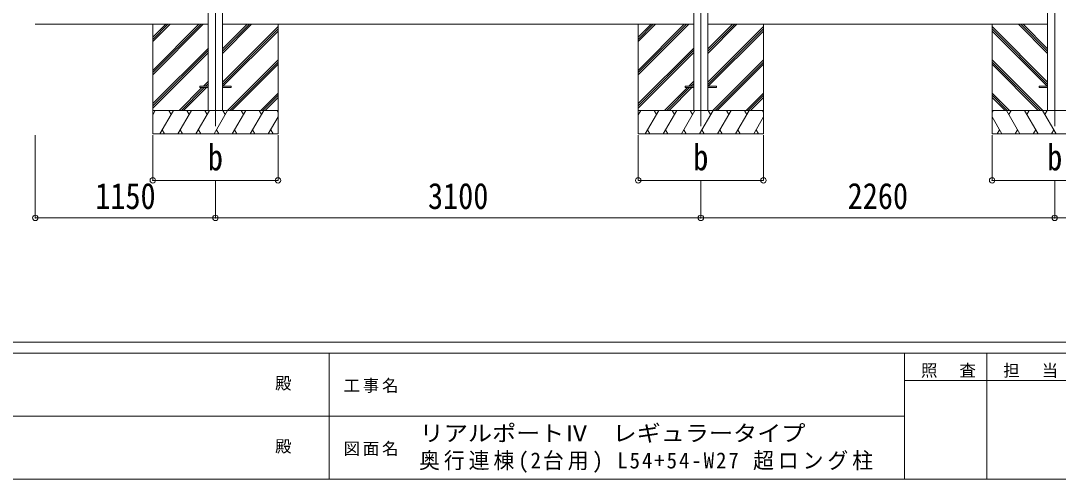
# Model space of a CAD drawing. Units: millimetres at full size. Extents: x -9783 to 9892, y -6828 to 6752.
# Drawn here: x -2438 to 4187, y -6828 to -3901 of the extents above; entities that cross this region are included whole.
import ezdxf
from ezdxf.enums import TextEntityAlignment as Align

# ---------------------------------------------------------------- set-up
doc = ezdxf.new("R2010")
doc.units = ezdxf.units.MM
doc.header["$LTSCALE"] = 35
doc.header["$PDMODE"] = 32
doc.header["$PDSIZE"] = 35
for name, color, linetype, lineweight in [('0-0_0', 7, 'Continuous', 9), ('0-1_本体', 4, 'Continuous', 9), ('0-2_部品', 7, 'Continuous', 9), ('0-8_PARTS2', 2, 'Continuous', 9), ('0-A_寸法', 6, 'Continuous', 9), ('F-0_240', 7, 'Continuous', 9)]:
    doc.layers.add(name, color=color, linetype=linetype, lineweight=lineweight)
doc.styles.add('ＭＳ ゴシック', font='')
doc.styles.get('ＭＳ ゴシック').set_extended_font_data('MS Gothic')

msp = doc.modelspace()

# ---------------------------------------------------------------- linework, layer by layer
at = {"layer": '0-0_0'}
for p, q in [((-2345.3, -3923.2), (-1240.1, -3923.2)), ((-1594.9, -3923.2), (-1594.9, -4623.19)), ((-1594.9, -4217.37), (-1300.72, -3923.2)), ((-1594.9, -4231.51), (-1286.58, -3923.2)), ((-1594.9, -4245.66), (-1272.43, -3923.2)), ((-1594.9, -4033.53), (-1484.57, -3923.2)), ((-1594.9, -4019.38), (-1498.71, -3923.2)), ((-1594.9, -4005.24), (-1512.85, -3923.2)), ((-1149.7, -4108.82), (-964.07, -3923.2)), ((-1149.7, -4094.68), (-978.21, -3923.2)), ((-1149.7, -4080.54), (-992.35, -3923.2)), ((-1149.7, -3923.2), (1859.5, -3923.2)), ((-1149.7, -4292.67), (-794.9, -3937.87)), ((-1149.7, -4306.81), (-794.9, -3952.02)), ((-1147.44, -4318.7), (-794.9, -3966.16)), ((-794.9, -3923.2), (-794.9, -4623.19)), ((1504.7, -3923.2), (1504.7, -4623.19)), ((1504.7, -4217.37), (1798.88, -3923.2)), ((1504.7, -4231.51), (1813.02, -3923.2)), ((1504.7, -4245.66), (1827.17, -3923.2)), ((1504.7, -4033.53), (1615.03, -3923.2)), ((1504.7, -4019.38), (1600.89, -3923.2)), ((1504.7, -4005.24), (1586.75, -3923.2)), ((1949.9, -4108.82), (2135.53, -3923.2)), ((1949.9, -4094.68), (2121.39, -3923.2)), ((1949.9, -4080.54), (2107.25, -3923.2)), ((1949.9, -3923.2), (4119.5, -3923.2)), ((1949.9, -4292.67), (2304.7, -3937.87)), ((1949.9, -4306.81), (2304.7, -3952.02)), ((1952.16, -4318.7), (2304.7, -3966.16)), ((2304.7, -3923.2), (2304.7, -4623.19)), ((3764.7, -3923.2), (3764.7, -4623.19)), ((4119.5, -4292.67), (3764.7, -3937.87)), ((4119.5, -4306.81), (3764.7, -3952.02)), ((4117.24, -4318.7), (3764.7, -3966.16)), ((4119.5, -4108.82), (3933.87, -3923.2)), ((4119.5, -4094.68), (3948.01, -3923.2)), ((4119.5, -4080.54), (3962.16, -3923.2)), ((-1594.9, -4429.5), (-1240.1, -4074.71)), ((-1594.9, -4443.65), (-1240.1, -4088.85)), ((-1594.9, -4457.79), (-1240.1, -4102.99)), ((1504.7, -4429.5), (1859.5, -4074.71)), ((1504.7, -4443.65), (1859.5, -4088.85)), ((1504.7, -4457.79), (1859.5, -4102.99)), ((-1118.09, -4473.19), (-794.9, -4150.01)), ((-1103.95, -4473.19), (-794.9, -4164.15)), ((1981.51, -4473.19), (2304.7, -4150.01)), ((1995.65, -4473.19), (2304.7, -4164.15)), ((4087.89, -4473.19), (3764.7, -4150.01)), ((4073.75, -4473.19), (3764.7, -4164.15)), ((-1089.8, -4473.19), (-794.9, -4178.29)), ((2009.8, -4473.19), (2304.7, -4178.29)), ((4059.61, -4473.19), (3764.7, -4178.29)), ((-1271.96, -4318.7), (-1240.1, -4286.84)), ((-1257.81, -4318.7), (-1240.1, -4300.98)), ((1827.64, -4318.7), (1859.5, -4286.84)), ((1841.79, -4318.7), (1859.5, -4300.98)), ((-1426.46, -4473.19), (-1280.96, -4327.7)), ((-1412.31, -4473.19), (-1266.81, -4327.7)), ((-1398.17, -4473.19), (-1252.67, -4327.7)), ((-1243.67, -4318.7), (-1240.1, -4315.12)), ((-905.96, -4473.19), (-794.9, -4362.14)), ((1673.14, -4473.19), (1818.64, -4327.7)), ((1687.29, -4473.19), (1832.79, -4327.7)), ((1701.43, -4473.19), (1846.93, -4327.7)), ((1855.93, -4318.7), (1859.5, -4315.12)), ((2193.64, -4473.19), (2304.7, -4362.14)), ((3875.76, -4473.19), (3764.7, -4362.14)), ((-891.81, -4473.19), (-794.9, -4376.28)), ((-877.67, -4473.19), (-794.9, -4390.42)), ((2207.79, -4473.19), (2304.7, -4376.28)), ((2221.93, -4473.19), (2304.7, -4390.42)), ((3861.62, -4473.19), (3764.7, -4376.28)), ((3847.48, -4473.19), (3764.7, -4390.42)), ((-794.9, -4473.19), (-1594.9, -4473.19)), ((-1594.9, -4500.7), (-1579.02, -4473.19)), ((-1550.15, -4623.19), (-1463.55, -4473.19)), ((-1478.55, -4499.18), (-1493.55, -4473.19)), ((-1434.68, -4623.19), (-1348.08, -4473.19)), ((-1363.08, -4499.18), (-1378.08, -4473.19)), ((-1319.21, -4623.19), (-1232.61, -4473.19)), ((-1247.61, -4499.18), (-1262.61, -4473.19)), ((-1203.74, -4623.19), (-1117.14, -4473.19)), ((-1132.14, -4499.18), (-1147.14, -4473.19)), ((-1088.27, -4623.19), (-1001.67, -4473.19)), ((-1016.67, -4499.18), (-1031.67, -4473.19)), ((-972.8, -4623.19), (-886.2, -4473.19)), ((-916.2, -4473.19), (-901.2, -4499.18)), ((-800.73, -4473.19), (-794.9, -4483.29)), ((2304.7, -4473.19), (1504.7, -4473.19)), ((1504.7, -4500.7), (1520.58, -4473.19)), ((1549.45, -4623.19), (1636.05, -4473.19)), ((1621.05, -4499.18), (1606.05, -4473.19)), ((1664.92, -4623.19), (1751.52, -4473.19)), ((1736.52, -4499.18), (1721.52, -4473.19)), ((1780.39, -4623.19), (1866.99, -4473.19)), ((1851.99, -4499.18), (1836.99, -4473.19)), ((1895.86, -4623.19), (1982.46, -4473.19)), ((1967.46, -4499.18), (1952.46, -4473.19)), ((2011.33, -4623.19), (2097.93, -4473.19)), ((2082.93, -4499.18), (2067.93, -4473.19)), ((2126.8, -4623.19), (2213.4, -4473.19)), ((2183.4, -4473.19), (2198.4, -4499.18)), ((2298.87, -4473.19), (2304.7, -4483.29)), ((3764.7, -4473.19), (4564.7, -4473.19)), ((3770.53, -4473.19), (3764.7, -4483.29)), ((3942.61, -4623.19), (3856, -4473.19)), ((3886, -4473.19), (3871, -4499.18)), ((4058.08, -4623.19), (3971.47, -4473.19)), ((3986.47, -4499.18), (4001.47, -4473.19)), ((4173.55, -4623.19), (4086.94, -4473.19)), ((4101.94, -4499.18), (4116.94, -4473.19)), ((-857.33, -4623.19), (-794.9, -4515.06)), ((2242.27, -4623.19), (2304.7, -4515.06)), ((3827.14, -4623.19), (3764.7, -4515.06)), ((-1594.9, -4623.19), (-794.9, -4623.19)), ((-1535.15, -4597.22), (-1520.15, -4623.19)), ((-1419.68, -4597.21), (-1404.68, -4623.19)), ((-1304.21, -4597.21), (-1289.21, -4623.19)), ((-1188.74, -4597.21), (-1173.74, -4623.19)), ((-1073.27, -4597.21), (-1058.27, -4623.19)), ((-957.8, -4597.22), (-942.8, -4623.19)), ((-842.33, -4597.22), (-827.33, -4623.19)), ((1504.7, -4623.19), (2304.7, -4623.19)), ((1564.45, -4597.22), (1579.45, -4623.19)), ((1679.92, -4597.21), (1694.92, -4623.19)), ((1795.39, -4597.21), (1810.39, -4623.19)), ((1910.86, -4597.21), (1925.86, -4623.19)), ((2026.33, -4597.21), (2041.33, -4623.19)), ((2141.8, -4597.22), (2156.8, -4623.19)), ((2257.27, -4597.22), (2272.27, -4623.19)), ((4564.7, -4623.19), (3764.7, -4623.19)), ((3812.14, -4597.22), (3797.14, -4623.19)), ((3927.61, -4597.22), (3912.61, -4623.19)), ((4043.08, -4597.21), (4028.08, -4623.19)), ((4158.55, -4597.21), (4143.55, -4623.19))]:
    msp.add_line(p, q, dxfattribs=at)
at = {"layer": '0-1_本体'}
for p, q in [((-1240.5, -996.81), (-1240.5, -4473.19)), ((-1150.1, -996.81), (-1150.1, -4473.19)), ((1859.5, -996.81), (1859.5, -4473.19)), ((1949.9, -996.81), (1949.9, -4473.19)), ((4119.5, -996.81), (4119.5, -4473.19))]:
    msp.add_line(p, q, dxfattribs=at)
at = {"layer": '0-2_部品', "color": 4}
for p, q in [((-1294.9, -4318.7), (-1294.9, -4327.7)), ((-1240.1, -4318.7), (-1294.9, -4318.7)), ((-1240.1, -4327.7), (-1294.9, -4327.7)), ((-1095.3, -4318.7), (-1150.1, -4318.7)), ((1804.7, -4318.7), (1804.7, -4327.7)), ((1859.5, -4318.7), (1804.7, -4318.7)), ((1859.5, -4327.7), (1804.7, -4327.7)), ((2004.3, -4318.7), (1949.5, -4318.7)), ((4065.1, -4318.7), (4119.9, -4318.7))]:
    msp.add_line(p, q, dxfattribs=at)
for points in [[(-1095.3, -4318.7), (-1095.3, -4327.7), (-1150.1, -4327.7)], [(2004.3, -4318.7), (2004.3, -4327.7), (1949.5, -4327.7)], [(4065.1, -4318.7), (4065.1, -4327.7), (4119.9, -4327.7)]]:
    msp.add_lwpolyline(points, dxfattribs=at)
at = {"layer": '0-8_PARTS2'}
for p, q in [((-1195.3, -1023.2), (-1195.3, -4573.19)), ((1904.7, -1023.2), (1904.7, -4573.19)), ((4164.7, -1023.2), (4164.7, -4573.19))]:
    msp.add_line(p, q, dxfattribs=at)
at = {"layer": '0-A_寸法'}
for p, q in [((-2345.3, -5159.56), (-2345.3, -4630.61)), ((-1595.3, -4919.58), (-1595.3, -4630.61)), ((-795.3, -4919.58), (-795.3, -4630.61)), ((1504.7, -4919.58), (1504.7, -4630.61)), ((2304.7, -4919.58), (2304.7, -4630.61)), ((3764.7, -4919.58), (3764.7, -4630.61)), ((-1595.3, -4919.58), (-795.3, -4919.58)), ((-1195.3, -5159.56), (-1195.3, -4919.58)), ((1504.7, -4919.58), (2304.7, -4919.58)), ((1904.7, -5159.56), (1904.7, -4919.58)), ((4564.7, -4919.58), (3764.7, -4919.58)), ((4164.7, -5159.56), (4164.7, -4919.58)), ((-2345.3, -5159.56), (-1195.3, -5159.56)), ((-1195.3, -5159.56), (1904.7, -5159.56)), ((1904.7, -5159.56), (4164.7, -5159.56)), ((7264.7, -5159.56), (4164.7, -5159.56))]:
    msp.add_line(p, q, dxfattribs=at)
for p in [(-1595.3, -4919.58), (-795.3, -4919.58), (1504.7, -4919.58), (2304.7, -4919.58), (3764.7, -4919.58), (-2345.3, -5159.56), (-1195.3, -5159.56), (1904.7, -5159.56), (4164.7, -5159.56)]:
    msp.add_point(p, dxfattribs=at)
at = {"layer": 'F-0_240', "color": 5}
for p, q in [((-9783.03, -5953.1), (9396.97, -5953.1)), ((-9783.03, -6023.1), (6285.75, -6023.1)), ((-469.25, -6023.1), (-469.25, -6828.1)), ((3205.75, -6023.1), (3205.75, -6828.1)), ((3730.75, -6023.1), (3730.75, -6828.1)), ((3205.75, -6198.1), (5305.75, -6198.1)), ((-3969.25, -6425.6), (3205.75, -6425.6)), ((-9783.03, -6828.1), (9396.97, -6828.1))]:
    msp.add_line(p, q, dxfattribs=at)

# ---------------------------------------------------------------- texts
at = {"layer": '0-A_寸法', "color": 7, "style": 'ＭＳ ゴシック', "width": 0.85}
for s, p in [('b', (-1243.42, -4905.21)), ('b', (1856.58, -4905.21)), ('b', (4116.58, -4905.21)), ('1150', (-1962.8, -5152.56)), ('3100', (162.2, -5152.56)), ('2260', (2842.2, -5152.56))]:
    msp.add_text(s, height=166.8, dxfattribs=at).set_placement(p, align=Align.BOTTOM_LEFT)
at = {"layer": 'F-0_240', "style": 'ＭＳ ゴシック'}
for p in [(-814.24, -6276.85), (-814.24, -6679.35)]:
    msp.add_text('殿', height=76.98, dxfattribs=at).set_placement(p, align=Align.BOTTOM_LEFT)
at = {"layer": 'F-0_240', "style": 'ＭＳ ゴシック', "width": 1.1}
msp.add_text('リアルポートⅣ\u3000レギュラータイプ', height=102.6, dxfattribs=at).set_placement((109.35, -6616.22), align=Align.BOTTOM_LEFT)
at = {"layer": 'F-0_240', "attachment_point": 7, "style": 'ＭＳ ゴシック'}
for s, insert, char_height in [('\\T1.17;照\u3000査', (3310.76, -6180.6), 76.98), ('\\T1.17;担\u3000当', (3835.76, -6180.6), 76.98), ('\\T1.17;工事名', (-376.96, -6276.85), 76.98), ('\\T1.17;図面名', (-376.96, -6679.35), 76.98), ('\\T1.19;\\W0.95;奥行連棟(2台用)\\~L54+54-W27\\~超ロング柱', (105.77, -6786.55), 102.6)]:
    msp.add_mtext(s, dxfattribs=dict(at, insert=insert, char_height=char_height))

doc.saveas('drawing.dxf')
